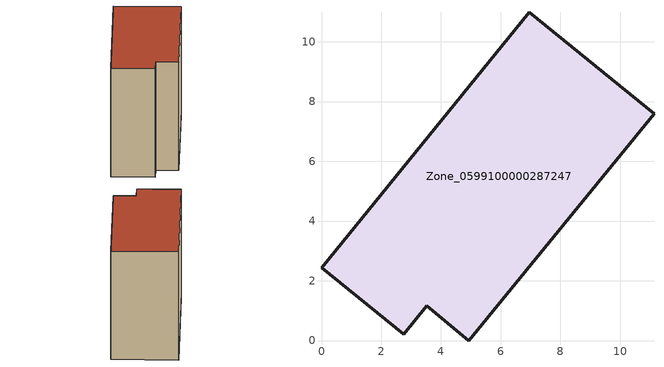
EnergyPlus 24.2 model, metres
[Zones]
Zone_0599100000287247
 floor ground (C_G): 3.52,1.16 2.75,0.21 0,2.44 6.96,10.98 11.13,7.59 4.93,0 z0
 wall outside (C_F): 6.96,10.98 0,2.44 2.75,0.21 3.52,1.16 4.93,0 11.13,7.59 6.96,10.98 z0:9.65
 roof outside (C_R): 4.93,0 11.13,7.59 6.96,10.98 0,2.44 2.75,0.21 3.52,1.16 z9.65
[BUILDING]
Pand.0599100000287247: North Axis=0; Terrain=City; Loads Convergence Tolerance Value=0.04; Temperature Convergence Tolerance Value=0.4; Solar Distribution=FullExterior; Maximum Number of Warmup Days=25; Minimum Number of Warmup Days=1
[Site:Location]
Rotterdam.The.Hague.AP_ZH_NLD Design_Conditions: Latitude=51.96; Longitude=4.45; Time Zone=1; Elevation=-4.5
[SITE:GROUNDTEMPERATURE:BUILDINGSURFACE]
18, 18, 18, 18, 18, 18, 18, 18, 18, 18, 18, 18
[MATERIAL] Thermal Absorptance=0.9; Solar Absorptance=0.7; Visible Absorptance=0.7
Name | Roughness | Thickness | Conductivity | Density | Specific Heat
G.TI.1946 | MediumSmooth | 0.15 | 1 | 540 | 1210
F.TI.1946 | Rough | 0.3 | 0.857143 | 1920 | 840
R.TI.1946 | MediumRough | 0.2 | 0.1 | 1500 | 1000
[CONSTRUCTION]
C_G: G.TI.1946
C_F: F.TI.1946
C_R: R.TI.1946
[ZONE]
Zone_0599100000287247: Type=1; Multiplier=1; Ceiling Height=Autocalculate; Volume=Autocalculate; Floor Area=autocalculate; Part of Total Floor Area=Yes
[ZONEINFILTRATION:DESIGNFLOWRATE]
Infil_Zone_0599100000287247: Zone or ZoneList or Space or SpaceList=Zone_0599100000287247; Schedule=AlwaysOn; Design Flow Rate Calculation Method=Flow/Area; Flow Rate per Floor Area=0.003; Constant Term Coefficient=1; Temperature Term Coefficient=0; Velocity Term Coefficient=0; Velocity Squared Term Coefficient=0
[HVACTEMPLATE:ZONE:IDEALLOADSAIRSYSTEM]
Zone_0599100000287247: Maximum Heating Supply Air Temperature=50; Minimum Cooling Supply Air Temperature=13; Maximum Heating Supply Air Humidity Ratio=0.0156; Minimum Cooling Supply Air Humidity Ratio=0.0077; Heating Limit=NoLimit; Cooling Limit=NoLimit; Dehumidification Control Type=ConstantSensibleHeatRatio; Cooling Sensible Heat Ratio=0.7; Dehumidification Setpoint=60; Humidification Control Type=None; Humidification Setpoint=30; Outdoor Air Method=None; Outdoor Air Flow Rate per Person=0.00944; Outdoor Air Flow Rate per Zone Floor Area=0; Outdoor Air Flow Rate per Zone=0; Demand Controlled Ventilation Type=None; Outdoor Air Economizer Type=NoEconomizer; Heat Recovery Type=None; Sensible Heat Recovery Effectiveness=0.7; Latent Heat Recovery Effectiveness=0.65
[ZONECONTROL:THERMOSTAT]
ThermostatControl_Zone_0599100000287247: Zone or ZoneList=Zone_0599100000287247; Control Type Schedule=DualSetpointControlType; Control 1=Thermostat_Zone_0599100000287247; Temperature Difference Between Cutout And Setpoint=0
[THERMOSTATSETPOINT:DUALSETPOINT]
Thermostat_Zone_0599100000287247: Heating Setpoint Temperature Schedule=HeatingSetpoint_Zone_0599100000287247; Cooling Setpoint Temperature Schedule=CoolingSetpoint_Zone_0599100000287247
[SCHEDULE:COMPACT]
HeatingSetpoint_Zone_0599100000287247: Through: 12/31, For: AllDays, Until: 24:00, 21
CoolingSetpoint_Zone_0599100000287247: Through: 12/31, For: AllDays, Until: 24:00, 24
DualSetpointControlType: Through: 12/31, For: AllDays, Until: 24:00, 4
AlwaysOn: Through: 12/31, For: AllDays, Until: 24:00, 1
